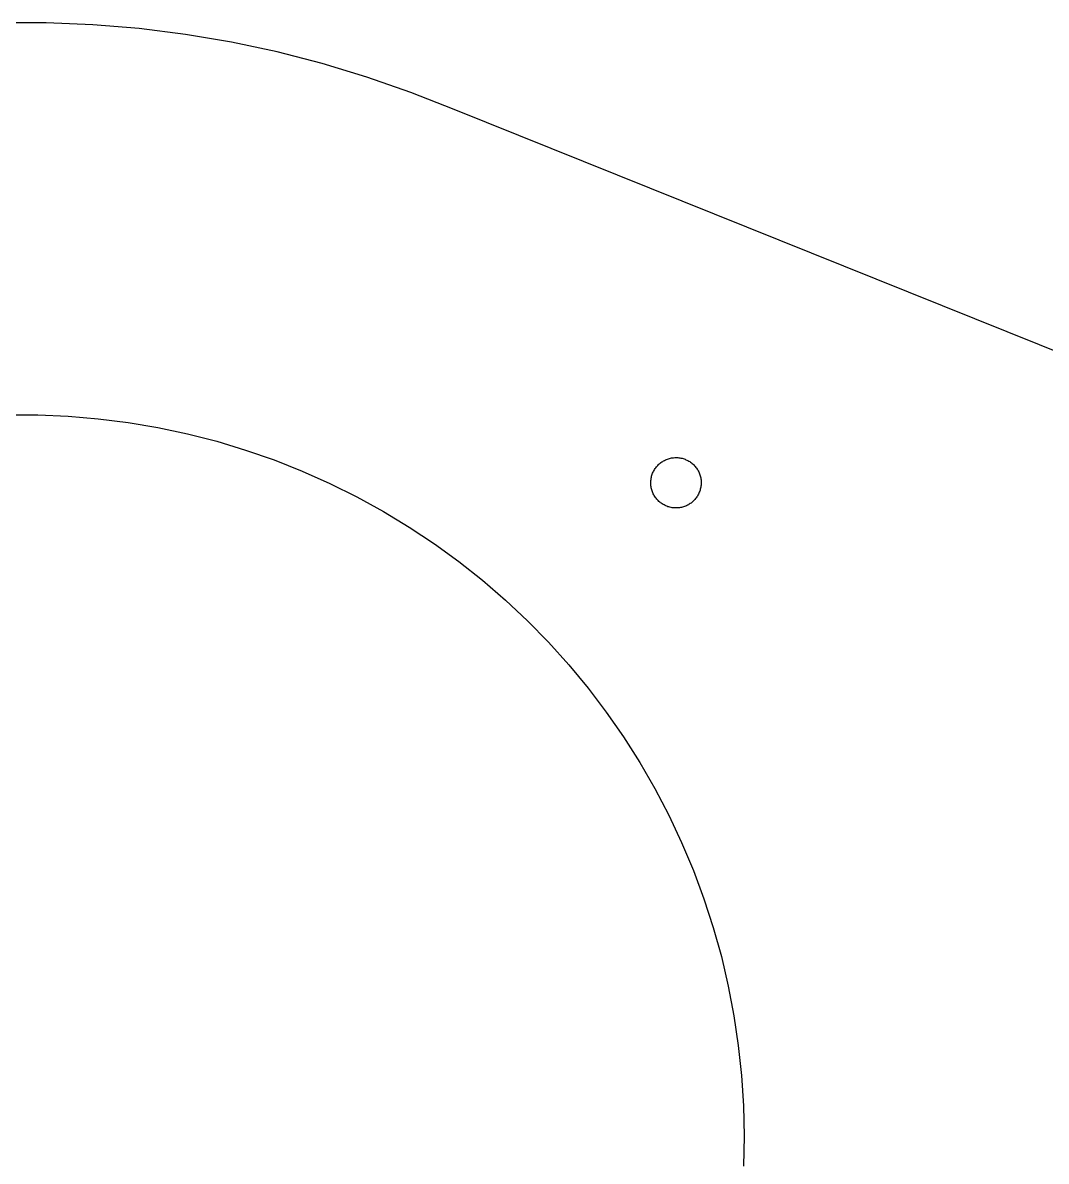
# Model space of a CAD drawing. Header units: metres. Extents: x -207 to 207, y -113 to 113.
# Drawn here: x 0 to 103.6, y -2.6 to 112.7 of the extents above; entities that cross this region are included whole.
import ezdxf

# ---------------------------------------------------------------- set-up
doc = ezdxf.new("R2010")
doc.units = ezdxf.units.M

msp = doc.modelspace()

# ---------------------------------------------------------------- linework, layer by layer
for p, q in [((2.35993, 112.675), (-2.35993, 112.675)), ((7.07631, 112.477), (2.35993, 112.675)), ((11.7803, 112.082), (7.07631, 112.477)), ((16.4633, 111.491), (11.7803, 112.082)), ((21.1177, 110.704), (16.4633, 111.491)), ((25.7349, 109.722), (21.1177, 110.704)), ((30.3071, 108.548), (25.7349, 109.722)), ((34.8262, 107.184), (30.3071, 108.548)), ((39.284, 105.632), (34.8262, 107.184)), ((43.6729, 103.894), (39.284, 105.632)), ((207.175, 38.1), (43.6729, 103.894)), ((-1.52859, 72.9839), (1.52859, 72.9839)), ((1.52859, 72.9839), (4.58344, 72.8556)), ((4.58344, 72.8556), (7.63054, 72.5998)), ((7.63054, 72.5998), (10.6637, 72.2165)), ((10.6637, 72.2165), (13.6786, 71.7069)), ((13.6786, 71.7069), (16.6695, 71.0712)), ((16.6695, 71.0712), (19.631, 70.3108)), ((19.631, 70.3108), (22.5579, 69.4268)), ((22.5579, 69.4268), (25.4457, 68.4214)), ((25.4457, 68.4214), (28.2886, 67.2959)), ((64.3492, 67.9548), (64.4279, 68.0272)), ((64.4279, 68.0272), (64.5096, 68.0958)), ((64.5096, 68.0958), (64.5937, 68.1613)), ((64.5937, 68.1613), (64.6809, 68.2234)), ((64.6809, 68.2234), (64.7705, 68.2815)), ((64.7705, 68.2815), (64.8623, 68.3358)), ((64.8623, 68.3358), (64.9565, 68.3865)), ((64.9565, 68.3865), (65.0526, 68.433)), ((65.0526, 68.433), (65.1507, 68.4753)), ((65.1507, 68.4753), (65.2507, 68.5136)), ((65.2507, 68.5136), (65.3518, 68.5478)), ((65.3518, 68.5478), (65.4541, 68.5776)), ((65.4541, 68.5776), (65.558, 68.6028)), ((65.558, 68.6028), (65.6627, 68.6241)), ((65.6627, 68.6241), (65.7681, 68.6408)), ((65.7681, 68.6408), (65.8743, 68.6528)), ((65.8743, 68.6528), (65.9809, 68.6609)), ((65.9809, 68.6609), (66.0874, 68.664)), ((66.0874, 68.664), (66.1944, 68.6629)), ((66.1944, 68.6629), (66.301, 68.6574)), ((66.301, 68.6574), (66.4072, 68.6474)), ((66.4072, 68.6474), (66.5134, 68.633)), ((66.5134, 68.633), (66.6184, 68.614)), ((66.6184, 68.614), (66.7227, 68.5908)), ((66.7227, 68.5908), (66.8258, 68.5629)), ((66.8258, 68.5629), (66.9277, 68.5311)), ((66.9277, 68.5311), (67.0281, 68.495)), ((67.0281, 68.495), (67.1269, 68.4547)), ((67.1269, 68.4547), (67.2242, 68.4102)), ((67.2242, 68.4102), (67.3191, 68.3617)), ((67.3191, 68.3617), (67.4122, 68.309)), ((67.4122, 68.309), (67.5032, 68.2528)), ((67.5032, 68.2528), (67.5916, 68.1927)), ((67.5916, 68.1927), (67.6773, 68.1292)), ((67.6773, 68.1292), (67.7602, 68.0621)), ((67.7602, 68.0621), (67.8404, 67.9912)), ((67.8404, 67.9912), (67.9176, 67.9176)), ((28.2886, 67.2959), (31.0818, 66.0522)), ((63.6512, 66.7742), (63.681, 66.8769)), ((63.681, 66.8769), (63.7151, 66.9781)), ((63.7151, 66.9781), (63.7535, 67.0777)), ((63.7535, 67.0777), (63.7957, 67.1757)), ((63.7957, 67.1757), (63.8422, 67.2719)), ((63.8422, 67.2719), (63.8926, 67.366)), ((63.8926, 67.366), (63.9469, 67.4579)), ((63.9469, 67.4579), (64.0054, 67.5474)), ((64.0054, 67.5474), (64.067, 67.6346)), ((64.067, 67.6346), (64.1325, 67.7191)), ((64.1325, 67.7191), (64.2015, 67.8005)), ((64.2015, 67.8005), (64.274, 67.8792)), ((64.274, 67.8792), (64.3492, 67.9548)), ((67.9176, 67.9176), (67.9912, 67.8404)), ((67.9912, 67.8404), (68.0621, 67.7602)), ((68.0621, 67.7602), (68.1292, 67.6773)), ((68.1292, 67.6773), (68.1927, 67.5916)), ((68.1927, 67.5916), (68.2528, 67.5032)), ((68.2528, 67.5032), (68.309, 67.4122)), ((68.309, 67.4122), (68.3617, 67.3191)), ((68.3617, 67.3191), (68.4102, 67.2242)), ((68.4102, 67.2242), (68.4547, 67.1269)), ((68.4547, 67.1269), (68.495, 67.0281)), ((68.495, 67.0281), (68.5311, 66.9277)), ((68.5311, 66.9277), (68.5629, 66.8258)), ((31.0818, 66.0522), (33.8204, 64.6926)), ((63.5643, 66.1409), (63.5678, 66.2479)), ((63.5655, 66.0343), (63.5643, 66.1409)), ((63.5713, 65.9274), (63.5655, 66.0343)), ((63.5678, 66.2479), (63.5756, 66.3541)), ((63.581, 65.8212), (63.5713, 65.9274)), ((63.5756, 66.3541), (63.588, 66.4603)), ((63.5957, 65.7154), (63.581, 65.8212)), ((63.588, 66.4603), (63.6046, 66.5657)), ((63.6147, 65.6103), (63.5957, 65.7154)), ((63.6046, 66.5657), (63.6256, 66.6707)), ((63.6256, 66.6707), (63.6512, 66.7742)), ((68.5629, 66.8258), (68.5908, 66.7227)), ((68.5908, 66.7227), (68.614, 66.6184)), ((68.614, 66.6184), (68.633, 66.5134)), ((68.6408, 65.7681), (68.6241, 65.6627)), ((68.633, 66.5134), (68.6474, 66.4072)), ((68.6528, 65.8743), (68.6408, 65.7681)), ((68.6474, 66.4072), (68.6574, 66.301)), ((68.6609, 65.9809), (68.6528, 65.8743)), ((68.6574, 66.301), (68.6629, 66.1944)), ((68.664, 66.0874), (68.6609, 65.9809)), ((68.6629, 66.1944), (68.664, 66.0874)), ((33.8204, 64.6926), (36.4997, 63.2198)), ((63.638, 65.5061), (63.6147, 65.6103)), ((63.6655, 65.403), (63.638, 65.5061)), ((63.6977, 65.3011), (63.6655, 65.403)), ((63.7337, 65.2003), (63.6977, 65.3011)), ((63.774, 65.1015), (63.7337, 65.2003)), ((63.8186, 65.0046), (63.774, 65.1015)), ((63.867, 64.9092), (63.8186, 65.0046)), ((63.9194, 64.8162), (63.867, 64.9092)), ((63.9756, 64.7255), (63.9194, 64.8162)), ((64.0356, 64.6371), (63.9756, 64.7255)), ((64.0996, 64.5515), (64.0356, 64.6371)), ((64.1666, 64.4685), (64.0996, 64.5515)), ((68.1613, 64.5937), (68.0958, 64.5096)), ((68.2234, 64.6809), (68.1613, 64.5937)), ((68.2815, 64.7705), (68.2234, 64.6809)), ((68.3358, 64.8623), (68.2815, 64.7705)), ((68.3865, 64.9565), (68.3358, 64.8623)), ((68.433, 65.0526), (68.3865, 64.9565)), ((68.4753, 65.1507), (68.433, 65.0526)), ((68.5136, 65.2507), (68.4753, 65.1507)), ((68.5478, 65.3518), (68.5136, 65.2507)), ((68.5776, 65.4541), (68.5478, 65.3518)), ((68.6028, 65.558), (68.5776, 65.4541)), ((68.6241, 65.6627), (68.6028, 65.558)), ((64.2372, 64.3883), (64.1666, 64.4685)), ((64.3112, 64.3112), (64.2372, 64.3883)), ((64.3883, 64.2372), (64.3112, 64.3112)), ((64.4685, 64.1666), (64.3883, 64.2372)), ((64.5515, 64.0996), (64.4685, 64.1666)), ((64.6371, 64.0356), (64.5515, 64.0996)), ((64.7255, 63.9756), (64.6371, 64.0356)), ((64.8162, 63.9194), (64.7255, 63.9756)), ((64.9092, 63.867), (64.8162, 63.9194)), ((65.0046, 63.8186), (64.9092, 63.867)), ((65.1015, 63.774), (65.0046, 63.8186)), ((65.2003, 63.7337), (65.1015, 63.774)), ((65.3011, 63.6977), (65.2003, 63.7337)), ((65.403, 63.6655), (65.3011, 63.6977)), ((65.5061, 63.638), (65.403, 63.6655)), ((65.6103, 63.6147), (65.5061, 63.638)), ((65.7154, 63.5957), (65.6103, 63.6147)), ((65.8212, 63.581), (65.7154, 63.5957)), ((65.9274, 63.5713), (65.8212, 63.581)), ((66.0343, 63.5655), (65.9274, 63.5713)), ((66.1409, 63.5643), (66.0343, 63.5655)), ((66.2479, 63.5678), (66.1409, 63.5643)), ((66.3541, 63.5756), (66.2479, 63.5678)), ((66.4603, 63.588), (66.3541, 63.5756)), ((66.5657, 63.6046), (66.4603, 63.588)), ((66.6707, 63.6256), (66.5657, 63.6046)), ((66.7742, 63.6512), (66.6707, 63.6256)), ((66.8769, 63.681), (66.7742, 63.6512)), ((66.9781, 63.7151), (66.8769, 63.681)), ((67.0777, 63.7535), (66.9781, 63.7151)), ((67.1757, 63.7957), (67.0777, 63.7535)), ((67.2719, 63.8422), (67.1757, 63.7957)), ((67.366, 63.8926), (67.2719, 63.8422)), ((67.4579, 63.9469), (67.366, 63.8926)), ((67.5474, 64.0054), (67.4579, 63.9469)), ((67.6346, 64.067), (67.5474, 64.0054)), ((67.7191, 64.1325), (67.6346, 64.067)), ((67.8005, 64.2015), (67.7191, 64.1325)), ((67.8792, 64.274), (67.8005, 64.2015)), ((67.9548, 64.3492), (67.8792, 64.274)), ((68.0272, 64.4279), (67.9548, 64.3492)), ((68.0958, 64.5096), (68.0272, 64.4279)), ((36.4997, 63.2198), (39.1151, 61.6358)), ((39.1151, 61.6358), (41.6618, 59.9436)), ((41.6618, 59.9436), (44.1357, 58.1465)), ((44.1357, 58.1465), (46.5317, 56.2473)), ((46.5317, 56.2473), (48.8462, 54.2494)), ((48.8462, 54.2494), (51.0752, 52.1561)), ((51.0752, 52.1561), (53.2146, 49.9718)), ((53.2146, 49.9718), (55.2606, 47.6994)), ((55.2606, 47.6994), (57.2093, 45.3437)), ((57.2093, 45.3437), (59.058, 42.9082)), ((59.058, 42.9082), (60.8029, 40.3975)), ((60.8029, 40.3975), (62.4415, 37.8159)), ((62.4415, 37.8159), (63.9701, 35.168)), ((63.9701, 35.168), (65.3867, 32.4581)), ((65.3867, 32.4581), (66.6886, 29.6916)), ((66.6886, 29.6916), (67.8734, 26.8728)), ((67.8734, 26.8728), (68.9392, 24.0071)), ((68.9392, 24.0071), (69.8841, 21.0991)), ((69.8841, 21.0991), (70.7065, 18.1543)), ((70.7065, 18.1543), (71.4046, 15.1774)), ((71.4046, 15.1774), (71.9774, 12.1741)), ((71.9774, 12.1741), (72.4243, 9.14905)), ((72.4243, 9.14905), (72.7436, 6.10815)), ((72.7436, 6.10815), (72.9359, 3.05679)), ((72.9359, 3.05679), (72.9998, 0)), ((72.9998, 0), (72.9359, -3.05679))]:
    msp.add_line(p, q)

doc.saveas('drawing.dxf')
